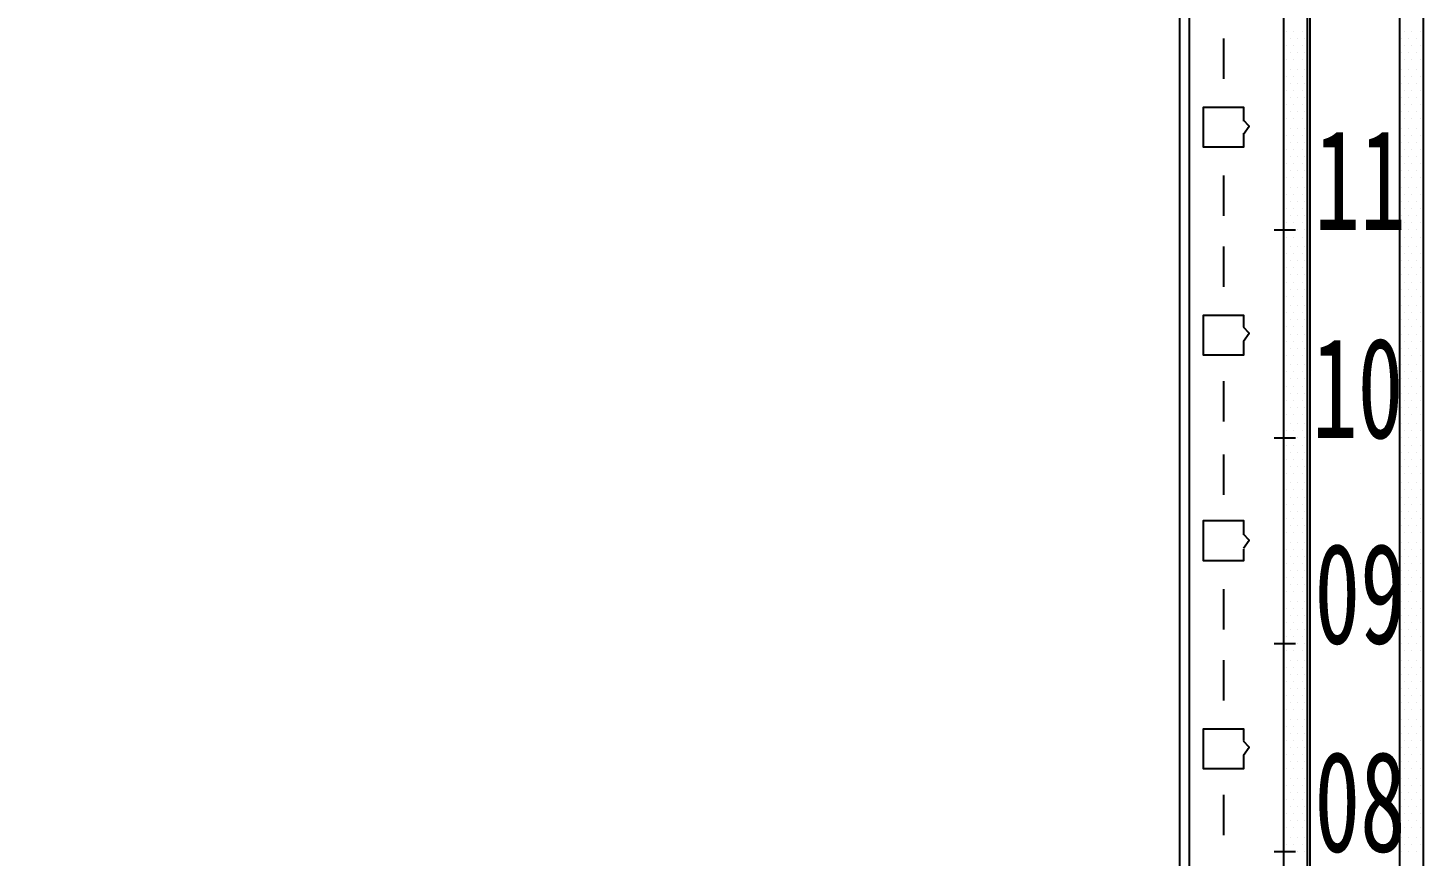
# Model space of a CAD drawing. Header units: metres. Extents: x 17 to 1264, y 17 to 859.
# Drawn here: x 409.5 to 494.5, y 232.9 to 283.3 of the extents above; entities that cross this region are included whole.
import ezdxf

# ---------------------------------------------------------------- set-up
doc = ezdxf.new("R2010")
doc.units = ezdxf.units.M
for name, color, linetype in [('LINES', 7, 'Continuous'), ('POLYLINES', 4, 'Continuous'), ('RECTS', 7, 'Continuous'), ('TEXTS', 3, 'Continuous')]:
    doc.layers.add(name, color=color, linetype=linetype)

msp = doc.modelspace()

# ---------------------------------------------------------------- linework, layer by layer
at = {"layer": 'LINES'}
for p, q in [((479.66, 144.86), (479.66, 740.16)), ((482.32, 282.67), (482.32, 280.22)), ((486.14, 283.1), (486.14, 283.1)), ((486.43, 282.67), (486.43, 282.67)), ((486.57, 283.1), (486.57, 283.1)), ((486.86, 282.67), (486.86, 282.67)), ((487.15, 283.1), (487.15, 283.1)), ((487.29, 282.67), (487.29, 282.67)), ((493.19, 282.67), (493.19, 282.67)), ((493.34, 283.1), (493.34, 283.1)), ((493.63, 282.67), (493.63, 282.67)), ((493.77, 283.1), (493.77, 283.1)), ((494.06, 282.67), (494.06, 282.67)), ((494.35, 283.1), (494.35, 283.1)), ((486.14, 282.24), (486.14, 282.24)), ((486.43, 281.81), (486.43, 281.81)), ((486.57, 282.24), (486.57, 282.24)), ((486.86, 281.81), (486.86, 281.81)), ((487.15, 282.24), (487.15, 282.24)), ((487.29, 281.81), (487.29, 281.81)), ((493.19, 281.81), (493.19, 281.81)), ((493.34, 282.24), (493.34, 282.24)), ((493.63, 281.81), (493.63, 281.81)), ((493.77, 282.24), (493.77, 282.24)), ((494.06, 281.81), (494.06, 281.81)), ((494.35, 282.24), (494.35, 282.24)), ((486.14, 281.38), (486.14, 281.38)), ((486.43, 280.8), (486.43, 280.8)), ((486.57, 281.38), (486.57, 281.38)), ((486.86, 280.8), (486.86, 280.8)), ((487.15, 281.38), (487.15, 281.38)), ((487.29, 280.8), (487.29, 280.8)), ((493.19, 280.8), (493.19, 280.8)), ((493.34, 281.38), (493.34, 281.38)), ((493.63, 280.8), (493.63, 280.8)), ((493.77, 281.38), (493.77, 281.38)), ((494.06, 280.8), (494.06, 280.8)), ((494.35, 281.38), (494.35, 281.38)), ((486.14, 280.37), (486.14, 280.37)), ((486.43, 279.94), (486.43, 279.94)), ((486.57, 280.37), (486.57, 280.37)), ((486.86, 279.94), (486.86, 279.94)), ((487.15, 280.37), (487.15, 280.37)), ((487.29, 279.94), (487.29, 279.94)), ((493.19, 279.94), (493.19, 279.94)), ((493.34, 280.37), (493.34, 280.37)), ((493.63, 279.94), (493.63, 279.94)), ((493.77, 280.37), (493.77, 280.37)), ((494.06, 279.94), (494.06, 279.94)), ((494.35, 280.37), (494.35, 280.37)), ((486.14, 279.5), (486.14, 279.5)), ((486.43, 279.07), (486.43, 279.07)), ((486.57, 279.5), (486.57, 279.5)), ((486.86, 279.07), (486.86, 279.07)), ((487.15, 279.5), (487.15, 279.5)), ((487.29, 279.07), (487.29, 279.07)), ((493.19, 279.07), (493.19, 279.07)), ((493.34, 279.5), (493.34, 279.5)), ((493.63, 279.07), (493.63, 279.07)), ((493.77, 279.5), (493.77, 279.5)), ((494.06, 279.07), (494.06, 279.07)), ((494.35, 279.5), (494.35, 279.5)), ((486.14, 278.64), (486.14, 278.64)), ((486.43, 278.21), (486.43, 278.21)), ((486.57, 278.64), (486.57, 278.64)), ((486.86, 278.21), (486.86, 278.21)), ((487.15, 278.64), (487.15, 278.64)), ((487.29, 278.21), (487.29, 278.21)), ((493.19, 278.21), (493.19, 278.21)), ((493.34, 278.64), (493.34, 278.64)), ((493.63, 278.21), (493.63, 278.21)), ((493.77, 278.64), (493.77, 278.64)), ((494.06, 278.21), (494.06, 278.21)), ((494.35, 278.64), (494.35, 278.64)), ((486.14, 277.78), (486.14, 277.78)), ((486.43, 277.2), (486.43, 277.2)), ((486.57, 277.78), (486.57, 277.78)), ((486.86, 277.2), (486.86, 277.2)), ((487.15, 277.78), (487.15, 277.78)), ((487.29, 277.2), (487.29, 277.2)), ((493.19, 277.2), (493.19, 277.2)), ((493.34, 277.78), (493.34, 277.78)), ((493.63, 277.2), (493.63, 277.2)), ((493.77, 277.78), (493.77, 277.78)), ((494.06, 277.2), (494.06, 277.2)), ((494.35, 277.78), (494.35, 277.78)), ((486.14, 276.77), (486.14, 276.77)), ((486.57, 276.77), (486.57, 276.77)), ((487.15, 276.77), (487.15, 276.77)), ((493.34, 276.77), (493.34, 276.77)), ((493.77, 276.77), (493.77, 276.77)), ((494.35, 276.77), (494.35, 276.77)), ((486.14, 275.9), (486.14, 275.9)), ((486.43, 276.34), (486.43, 276.34)), ((486.57, 275.9), (486.57, 275.9)), ((486.86, 276.34), (486.86, 276.34)), ((487.15, 275.9), (487.15, 275.9)), ((487.29, 276.34), (487.29, 276.34)), ((493.19, 276.34), (493.19, 276.34)), ((493.34, 275.9), (493.34, 275.9)), ((493.63, 276.34), (493.63, 276.34)), ((493.77, 275.9), (493.77, 275.9)), ((494.06, 276.34), (494.06, 276.34)), ((494.35, 275.9), (494.35, 275.9)), ((486.14, 275.04), (486.14, 275.04)), ((486.43, 275.47), (486.43, 275.47)), ((486.57, 275.04), (486.57, 275.04)), ((486.86, 275.47), (486.86, 275.47)), ((487.15, 275.04), (487.15, 275.04)), ((487.29, 275.47), (487.29, 275.47)), ((493.19, 275.47), (493.19, 275.47)), ((493.34, 275.04), (493.34, 275.04)), ((493.63, 275.47), (493.63, 275.47)), ((493.77, 275.04), (493.77, 275.04)), ((494.06, 275.47), (494.06, 275.47)), ((494.35, 275.04), (494.35, 275.04)), ((482.32, 274.32), (482.32, 271.87)), ((486.14, 274.18), (486.14, 274.18)), ((486.43, 274.61), (486.43, 274.61)), ((486.57, 274.18), (486.57, 274.18)), ((486.86, 274.61), (486.86, 274.61)), ((487.15, 274.18), (487.15, 274.18)), ((487.29, 274.61), (487.29, 274.61)), ((493.19, 274.61), (493.19, 274.61)), ((493.34, 274.18), (493.34, 274.18)), ((493.63, 274.61), (493.63, 274.61)), ((493.77, 274.18), (493.77, 274.18)), ((494.06, 274.61), (494.06, 274.61)), ((494.35, 274.18), (494.35, 274.18)), ((486.14, 273.17), (486.14, 273.17)), ((486.43, 273.6), (486.43, 273.6)), ((486.57, 273.17), (486.57, 273.17)), ((486.86, 273.6), (486.86, 273.6)), ((487.15, 273.17), (487.15, 273.17)), ((487.29, 273.6), (487.29, 273.6)), ((493.19, 273.6), (493.19, 273.6)), ((493.34, 273.17), (493.34, 273.17)), ((493.63, 273.6), (493.63, 273.6)), ((493.77, 273.17), (493.77, 273.17)), ((494.06, 273.6), (494.06, 273.6)), ((494.35, 273.17), (494.35, 273.17)), ((486.14, 272.3), (486.14, 272.3)), ((486.43, 272.74), (486.43, 272.74)), ((486.57, 272.3), (486.57, 272.3)), ((486.86, 272.74), (486.86, 272.74)), ((487.15, 272.3), (487.15, 272.3)), ((487.29, 272.74), (487.29, 272.74)), ((493.19, 272.74), (493.19, 272.74)), ((493.34, 272.3), (493.34, 272.3)), ((493.63, 272.74), (493.63, 272.74)), ((493.77, 272.3), (493.77, 272.3)), ((494.06, 272.74), (494.06, 272.74)), ((494.35, 272.3), (494.35, 272.3)), ((486.14, 271.44), (486.14, 271.44)), ((486.43, 271.87), (486.43, 271.87)), ((486.57, 271.44), (486.57, 271.44)), ((486.86, 271.87), (486.86, 271.87)), ((487.15, 271.44), (487.15, 271.44)), ((487.29, 271.87), (487.29, 271.87)), ((493.19, 271.87), (493.19, 271.87)), ((493.34, 271.44), (493.34, 271.44)), ((493.63, 271.87), (493.63, 271.87)), ((493.77, 271.44), (493.77, 271.44)), ((494.06, 271.87), (494.06, 271.87)), ((494.35, 271.44), (494.35, 271.44)), ((485.42, 271.01), (486.71, 271.01)), ((486.14, 270.58), (486.14, 270.58)), ((486.43, 271.01), (486.43, 271.01)), ((486.57, 270.58), (486.57, 270.58)), ((486.86, 271.01), (486.86, 271.01)), ((487.15, 270.58), (487.15, 270.58)), ((487.29, 271.01), (487.29, 271.01)), ((493.19, 271.01), (493.19, 271.01)), ((493.34, 270.58), (493.34, 270.58)), ((493.63, 271.01), (493.63, 271.01)), ((493.77, 270.58), (493.77, 270.58)), ((494.06, 271.01), (494.06, 271.01)), ((494.35, 270.58), (494.35, 270.58)), ((482.32, 270), (482.32, 267.55)), ((486.14, 269.57), (486.14, 269.57)), ((486.43, 270), (486.43, 270)), ((486.57, 269.57), (486.57, 269.57)), ((486.86, 270), (486.86, 270)), ((487.15, 269.57), (487.15, 269.57)), ((487.29, 270), (487.29, 270)), ((493.19, 270), (493.19, 270)), ((493.34, 269.57), (493.34, 269.57)), ((493.63, 270), (493.63, 270)), ((493.77, 269.57), (493.77, 269.57)), ((494.06, 270), (494.06, 270)), ((494.35, 269.57), (494.35, 269.57)), ((486.14, 268.7), (486.14, 268.7)), ((486.43, 269.14), (486.43, 269.14)), ((486.57, 268.7), (486.57, 268.7)), ((486.86, 269.14), (486.86, 269.14)), ((487.15, 268.7), (487.15, 268.7)), ((487.29, 269.14), (487.29, 269.14)), ((493.19, 269.14), (493.19, 269.14)), ((493.34, 268.7), (493.34, 268.7)), ((493.63, 269.14), (493.63, 269.14)), ((493.77, 268.7), (493.77, 268.7)), ((494.06, 269.14), (494.06, 269.14)), ((494.35, 268.7), (494.35, 268.7)), ((486.43, 268.27), (486.43, 268.27)), ((486.86, 268.27), (486.86, 268.27)), ((487.29, 268.27), (487.29, 268.27)), ((493.19, 268.27), (493.19, 268.27)), ((493.63, 268.27), (493.63, 268.27)), ((494.06, 268.27), (494.06, 268.27)), ((486.14, 267.84), (486.14, 267.84)), ((486.43, 267.41), (486.43, 267.41)), ((486.57, 267.84), (486.57, 267.84)), ((486.86, 267.41), (486.86, 267.41)), ((487.15, 267.84), (487.15, 267.84)), ((487.29, 267.41), (487.29, 267.41)), ((493.19, 267.41), (493.19, 267.41)), ((493.34, 267.84), (493.34, 267.84)), ((493.63, 267.41), (493.63, 267.41)), ((493.77, 267.84), (493.77, 267.84)), ((494.06, 267.41), (494.06, 267.41)), ((494.35, 267.84), (494.35, 267.84)), ((486.14, 266.98), (486.14, 266.98)), ((486.43, 266.4), (486.43, 266.4)), ((486.57, 266.98), (486.57, 266.98)), ((486.86, 266.4), (486.86, 266.4)), ((487.15, 266.98), (487.15, 266.98)), ((487.29, 266.4), (487.29, 266.4)), ((493.19, 266.4), (493.19, 266.4)), ((493.34, 266.98), (493.34, 266.98)), ((493.63, 266.4), (493.63, 266.4)), ((493.77, 266.98), (493.77, 266.98)), ((494.06, 266.4), (494.06, 266.4)), ((494.35, 266.98), (494.35, 266.98)), ((486.14, 265.97), (486.14, 265.97)), ((486.43, 265.54), (486.43, 265.54)), ((486.57, 265.97), (486.57, 265.97)), ((486.86, 265.54), (486.86, 265.54)), ((487.15, 265.97), (487.15, 265.97)), ((487.29, 265.54), (487.29, 265.54)), ((493.19, 265.54), (493.19, 265.54)), ((493.34, 265.97), (493.34, 265.97)), ((493.63, 265.54), (493.63, 265.54)), ((493.77, 265.97), (493.77, 265.97)), ((494.06, 265.54), (494.06, 265.54)), ((494.35, 265.97), (494.35, 265.97)), ((486.14, 265.1), (486.14, 265.1)), ((486.43, 264.67), (486.43, 264.67)), ((486.57, 265.1), (486.57, 265.1)), ((486.86, 264.67), (486.86, 264.67)), ((487.15, 265.1), (487.15, 265.1)), ((487.29, 264.67), (487.29, 264.67)), ((493.19, 264.67), (493.19, 264.67)), ((493.34, 265.1), (493.34, 265.1)), ((493.63, 264.67), (493.63, 264.67)), ((493.77, 265.1), (493.77, 265.1)), ((494.06, 264.67), (494.06, 264.67)), ((494.35, 265.1), (494.35, 265.1)), ((486.14, 264.24), (486.14, 264.24)), ((486.43, 263.81), (486.43, 263.81)), ((486.57, 264.24), (486.57, 264.24)), ((486.86, 263.81), (486.86, 263.81)), ((487.15, 264.24), (487.15, 264.24)), ((487.29, 263.81), (487.29, 263.81)), ((493.19, 263.81), (493.19, 263.81)), ((493.34, 264.24), (493.34, 264.24)), ((493.63, 263.81), (493.63, 263.81)), ((493.77, 264.24), (493.77, 264.24)), ((494.06, 263.81), (494.06, 263.81)), ((494.35, 264.24), (494.35, 264.24)), ((486.14, 263.38), (486.14, 263.38)), ((486.43, 262.8), (486.43, 262.8)), ((486.57, 263.38), (486.57, 263.38)), ((486.86, 262.8), (486.86, 262.8)), ((487.15, 263.38), (487.15, 263.38)), ((487.29, 262.8), (487.29, 262.8)), ((493.19, 262.8), (493.19, 262.8)), ((493.34, 263.38), (493.34, 263.38)), ((493.63, 262.8), (493.63, 262.8)), ((493.77, 263.38), (493.77, 263.38)), ((494.06, 262.8), (494.06, 262.8)), ((494.35, 263.38), (494.35, 263.38)), ((486.14, 262.37), (486.14, 262.37)), ((486.43, 261.94), (486.43, 261.94)), ((486.57, 262.37), (486.57, 262.37)), ((486.86, 261.94), (486.86, 261.94)), ((487.15, 262.37), (487.15, 262.37)), ((487.29, 261.94), (487.29, 261.94)), ((493.19, 261.94), (493.19, 261.94)), ((493.34, 262.37), (493.34, 262.37)), ((493.63, 261.94), (493.63, 261.94)), ((493.77, 262.37), (493.77, 262.37)), ((494.06, 261.94), (494.06, 261.94)), ((494.35, 262.37), (494.35, 262.37)), ((482.32, 261.79), (482.32, 259.34)), ((486.14, 261.5), (486.14, 261.5)), ((486.43, 261.07), (486.43, 261.07)), ((486.57, 261.5), (486.57, 261.5)), ((486.86, 261.07), (486.86, 261.07)), ((487.15, 261.5), (487.15, 261.5)), ((487.29, 261.07), (487.29, 261.07)), ((493.19, 261.07), (493.19, 261.07)), ((493.34, 261.5), (493.34, 261.5)), ((493.63, 261.07), (493.63, 261.07)), ((493.77, 261.5), (493.77, 261.5)), ((494.06, 261.07), (494.06, 261.07)), ((494.35, 261.5), (494.35, 261.5)), ((486.14, 260.64), (486.14, 260.64)), ((486.43, 260.21), (486.43, 260.21)), ((486.57, 260.64), (486.57, 260.64)), ((486.86, 260.21), (486.86, 260.21)), ((487.15, 260.64), (487.15, 260.64)), ((487.29, 260.21), (487.29, 260.21)), ((493.19, 260.21), (493.19, 260.21)), ((493.34, 260.64), (493.34, 260.64)), ((493.63, 260.21), (493.63, 260.21)), ((493.77, 260.64), (493.77, 260.64)), ((494.06, 260.21), (494.06, 260.21)), ((494.35, 260.64), (494.35, 260.64)), ((486.14, 259.78), (486.14, 259.78)), ((486.57, 259.78), (486.57, 259.78)), ((487.15, 259.78), (487.15, 259.78)), ((493.34, 259.78), (493.34, 259.78)), ((493.77, 259.78), (493.77, 259.78)), ((494.35, 259.78), (494.35, 259.78)), ((486.14, 258.77), (486.14, 258.77)), ((486.43, 259.2), (486.43, 259.2)), ((486.57, 258.77), (486.57, 258.77)), ((486.86, 259.2), (486.86, 259.2)), ((487.15, 258.77), (487.15, 258.77)), ((487.29, 259.2), (487.29, 259.2)), ((493.19, 259.2), (493.19, 259.2)), ((493.34, 258.77), (493.34, 258.77)), ((493.63, 259.2), (493.63, 259.2)), ((493.77, 258.77), (493.77, 258.77)), ((494.06, 259.2), (494.06, 259.2)), ((494.35, 258.77), (494.35, 258.77)), ((485.42, 258.34), (486.71, 258.34)), ((486.14, 257.9), (486.14, 257.9)), ((486.43, 258.34), (486.43, 258.34)), ((486.57, 257.9), (486.57, 257.9)), ((486.86, 258.34), (486.86, 258.34)), ((487.15, 257.9), (487.15, 257.9)), ((487.29, 258.34), (487.29, 258.34)), ((493.19, 258.34), (493.19, 258.34)), ((493.34, 257.9), (493.34, 257.9)), ((493.63, 258.34), (493.63, 258.34)), ((493.77, 257.9), (493.77, 257.9)), ((494.06, 258.34), (494.06, 258.34)), ((494.35, 257.9), (494.35, 257.9)), ((482.32, 257.33), (482.32, 254.88)), ((486.14, 257.04), (486.14, 257.04)), ((486.43, 257.47), (486.43, 257.47)), ((486.57, 257.04), (486.57, 257.04)), ((486.86, 257.47), (486.86, 257.47)), ((487.15, 257.04), (487.15, 257.04)), ((487.29, 257.47), (487.29, 257.47)), ((493.19, 257.47), (493.19, 257.47)), ((493.34, 257.04), (493.34, 257.04)), ((493.63, 257.47), (493.63, 257.47)), ((493.77, 257.04), (493.77, 257.04)), ((494.06, 257.47), (494.06, 257.47)), ((494.35, 257.04), (494.35, 257.04)), ((486.14, 256.18), (486.14, 256.18)), ((486.43, 256.61), (486.43, 256.61)), ((486.57, 256.18), (486.57, 256.18)), ((486.86, 256.61), (486.86, 256.61)), ((487.15, 256.18), (487.15, 256.18)), ((487.29, 256.61), (487.29, 256.61)), ((493.19, 256.61), (493.19, 256.61)), ((493.34, 256.18), (493.34, 256.18)), ((493.63, 256.61), (493.63, 256.61)), ((493.77, 256.18), (493.77, 256.18)), ((494.06, 256.61), (494.06, 256.61)), ((494.35, 256.18), (494.35, 256.18)), ((486.14, 255.17), (486.14, 255.17)), ((486.43, 255.6), (486.43, 255.6)), ((486.57, 255.17), (486.57, 255.17)), ((486.86, 255.6), (486.86, 255.6)), ((487.15, 255.17), (487.15, 255.17)), ((487.29, 255.6), (487.29, 255.6)), ((493.19, 255.6), (493.19, 255.6)), ((493.34, 255.17), (493.34, 255.17)), ((493.63, 255.6), (493.63, 255.6)), ((493.77, 255.17), (493.77, 255.17)), ((494.06, 255.6), (494.06, 255.6)), ((494.35, 255.17), (494.35, 255.17)), ((486.14, 254.3), (486.14, 254.3)), ((486.43, 254.74), (486.43, 254.74)), ((486.57, 254.3), (486.57, 254.3)), ((486.86, 254.74), (486.86, 254.74)), ((487.15, 254.3), (487.15, 254.3)), ((487.29, 254.74), (487.29, 254.74)), ((493.19, 254.74), (493.19, 254.74)), ((493.34, 254.3), (493.34, 254.3)), ((493.63, 254.74), (493.63, 254.74)), ((493.77, 254.3), (493.77, 254.3)), ((494.06, 254.74), (494.06, 254.74)), ((494.35, 254.3), (494.35, 254.3)), ((486.14, 253.44), (486.14, 253.44)), ((486.43, 253.87), (486.43, 253.87)), ((486.57, 253.44), (486.57, 253.44)), ((486.86, 253.87), (486.86, 253.87)), ((487.15, 253.44), (487.15, 253.44)), ((487.29, 253.87), (487.29, 253.87)), ((493.19, 253.87), (493.19, 253.87)), ((493.34, 253.44), (493.34, 253.44)), ((493.63, 253.87), (493.63, 253.87)), ((493.77, 253.44), (493.77, 253.44)), ((494.06, 253.87), (494.06, 253.87)), ((494.35, 253.44), (494.35, 253.44)), ((486.14, 252.58), (486.14, 252.58)), ((486.43, 253.01), (486.43, 253.01)), ((486.57, 252.58), (486.57, 252.58)), ((486.86, 253.01), (486.86, 253.01)), ((487.15, 252.58), (487.15, 252.58)), ((487.29, 253.01), (487.29, 253.01)), ((493.19, 253.01), (493.19, 253.01)), ((493.34, 252.58), (493.34, 252.58)), ((493.63, 253.01), (493.63, 253.01)), ((493.77, 252.58), (493.77, 252.58)), ((494.06, 253.01), (494.06, 253.01)), ((494.35, 252.58), (494.35, 252.58)), ((486.43, 252), (486.43, 252)), ((486.86, 252), (486.86, 252)), ((487.29, 252), (487.29, 252)), ((493.19, 252), (493.19, 252)), ((493.63, 252), (493.63, 252)), ((494.06, 252), (494.06, 252)), ((486.14, 251.57), (486.14, 251.57)), ((486.43, 251.14), (486.43, 251.14)), ((486.57, 251.57), (486.57, 251.57)), ((486.86, 251.14), (486.86, 251.14)), ((487.15, 251.57), (487.15, 251.57)), ((487.29, 251.14), (487.29, 251.14)), ((493.19, 251.14), (493.19, 251.14)), ((493.34, 251.57), (493.34, 251.57)), ((493.63, 251.14), (493.63, 251.14)), ((493.77, 251.57), (493.77, 251.57)), ((494.06, 251.14), (494.06, 251.14)), ((494.35, 251.57), (494.35, 251.57)), ((486.14, 250.7), (486.14, 250.7)), ((486.43, 250.27), (486.43, 250.27)), ((486.57, 250.7), (486.57, 250.7)), ((486.86, 250.27), (486.86, 250.27)), ((487.15, 250.7), (487.15, 250.7)), ((487.29, 250.27), (487.29, 250.27)), ((493.19, 250.27), (493.19, 250.27)), ((493.34, 250.7), (493.34, 250.7)), ((493.63, 250.27), (493.63, 250.27)), ((493.77, 250.7), (493.77, 250.7)), ((494.06, 250.27), (494.06, 250.27)), ((494.35, 250.7), (494.35, 250.7)), ((486.14, 249.84), (486.14, 249.84)), ((486.43, 249.41), (486.43, 249.41)), ((486.57, 249.84), (486.57, 249.84)), ((486.86, 249.41), (486.86, 249.41)), ((487.15, 249.84), (487.15, 249.84)), ((487.29, 249.41), (487.29, 249.41)), ((493.19, 249.41), (493.19, 249.41)), ((493.34, 249.84), (493.34, 249.84)), ((493.63, 249.41), (493.63, 249.41)), ((493.77, 249.84), (493.77, 249.84)), ((494.06, 249.41), (494.06, 249.41)), ((494.35, 249.84), (494.35, 249.84)), ((482.32, 249.12), (482.32, 246.67)), ((486.14, 248.98), (486.14, 248.98)), ((486.43, 248.4), (486.43, 248.4)), ((486.57, 248.98), (486.57, 248.98)), ((486.86, 248.4), (486.86, 248.4)), ((487.15, 248.98), (487.15, 248.98)), ((487.29, 248.4), (487.29, 248.4)), ((493.19, 248.4), (493.19, 248.4)), ((493.34, 248.98), (493.34, 248.98)), ((493.63, 248.4), (493.63, 248.4)), ((493.77, 248.98), (493.77, 248.98)), ((494.06, 248.4), (494.06, 248.4)), ((494.35, 248.98), (494.35, 248.98)), ((486.14, 247.97), (486.14, 247.97)), ((486.43, 247.54), (486.43, 247.54)), ((486.57, 247.97), (486.57, 247.97)), ((486.86, 247.54), (486.86, 247.54)), ((487.15, 247.97), (487.15, 247.97)), ((487.29, 247.54), (487.29, 247.54)), ((493.19, 247.54), (493.19, 247.54)), ((493.34, 247.97), (493.34, 247.97)), ((493.63, 247.54), (493.63, 247.54)), ((493.77, 247.97), (493.77, 247.97)), ((494.06, 247.54), (494.06, 247.54)), ((494.35, 247.97), (494.35, 247.97)), ((486.14, 247.1), (486.14, 247.1)), ((486.43, 246.67), (486.43, 246.67)), ((486.57, 247.1), (486.57, 247.1)), ((486.86, 246.67), (486.86, 246.67)), ((487.15, 247.1), (487.15, 247.1)), ((487.29, 246.67), (487.29, 246.67)), ((493.19, 246.67), (493.19, 246.67)), ((493.34, 247.1), (493.34, 247.1)), ((493.63, 246.67), (493.63, 246.67)), ((493.77, 247.1), (493.77, 247.1)), ((494.06, 246.67), (494.06, 246.67)), ((494.35, 247.1), (494.35, 247.1)), ((485.42, 245.81), (486.71, 245.81)), ((486.14, 246.24), (486.14, 246.24)), ((486.43, 245.81), (486.43, 245.81)), ((486.57, 246.24), (486.57, 246.24)), ((486.86, 245.81), (486.86, 245.81)), ((487.15, 246.24), (487.15, 246.24)), ((487.29, 245.81), (487.29, 245.81)), ((493.19, 245.81), (493.19, 245.81)), ((493.34, 246.24), (493.34, 246.24)), ((493.63, 245.81), (493.63, 245.81)), ((493.77, 246.24), (493.77, 246.24)), ((494.06, 245.81), (494.06, 245.81)), ((494.35, 246.24), (494.35, 246.24)), ((486.14, 245.38), (486.14, 245.38)), ((486.57, 245.38), (486.57, 245.38)), ((487.15, 245.38), (487.15, 245.38)), ((493.34, 245.38), (493.34, 245.38)), ((493.77, 245.38), (493.77, 245.38)), ((494.35, 245.38), (494.35, 245.38)), ((482.32, 244.8), (482.32, 242.35)), ((486.14, 244.37), (486.14, 244.37)), ((486.43, 244.8), (486.43, 244.8)), ((486.57, 244.37), (486.57, 244.37)), ((486.86, 244.8), (486.86, 244.8)), ((487.15, 244.37), (487.15, 244.37)), ((487.29, 244.8), (487.29, 244.8)), ((493.19, 244.8), (493.19, 244.8)), ((493.34, 244.37), (493.34, 244.37)), ((493.63, 244.8), (493.63, 244.8)), ((493.77, 244.37), (493.77, 244.37)), ((494.06, 244.8), (494.06, 244.8)), ((494.35, 244.37), (494.35, 244.37)), ((486.14, 243.5), (486.14, 243.5)), ((486.43, 243.94), (486.43, 243.94)), ((486.57, 243.5), (486.57, 243.5)), ((486.86, 243.94), (486.86, 243.94)), ((487.15, 243.5), (487.15, 243.5)), ((487.29, 243.94), (487.29, 243.94)), ((493.19, 243.94), (493.19, 243.94)), ((493.34, 243.5), (493.34, 243.5)), ((493.63, 243.94), (493.63, 243.94)), ((493.77, 243.5), (493.77, 243.5)), ((494.06, 243.94), (494.06, 243.94)), ((494.35, 243.5), (494.35, 243.5)), ((486.14, 242.64), (486.14, 242.64)), ((486.43, 243.07), (486.43, 243.07)), ((486.57, 242.64), (486.57, 242.64)), ((486.86, 243.07), (486.86, 243.07)), ((487.15, 242.64), (487.15, 242.64)), ((487.29, 243.07), (487.29, 243.07)), ((493.19, 243.07), (493.19, 243.07)), ((493.34, 242.64), (493.34, 242.64)), ((493.63, 243.07), (493.63, 243.07)), ((493.77, 242.64), (493.77, 242.64)), ((494.06, 243.07), (494.06, 243.07)), ((494.35, 242.64), (494.35, 242.64)), ((486.14, 241.78), (486.14, 241.78)), ((486.43, 242.21), (486.43, 242.21)), ((486.57, 241.78), (486.57, 241.78)), ((486.86, 242.21), (486.86, 242.21)), ((487.15, 241.78), (487.15, 241.78)), ((487.29, 242.21), (487.29, 242.21)), ((493.19, 242.21), (493.19, 242.21)), ((493.34, 241.78), (493.34, 241.78)), ((493.63, 242.21), (493.63, 242.21)), ((493.77, 241.78), (493.77, 241.78)), ((494.06, 242.21), (494.06, 242.21)), ((494.35, 241.78), (494.35, 241.78)), ((486.14, 240.77), (486.14, 240.77)), ((486.43, 241.2), (486.43, 241.2)), ((486.57, 240.77), (486.57, 240.77)), ((486.86, 241.2), (486.86, 241.2)), ((487.15, 240.77), (487.15, 240.77)), ((487.29, 241.2), (487.29, 241.2)), ((493.19, 241.2), (493.19, 241.2)), ((493.34, 240.77), (493.34, 240.77)), ((493.63, 241.2), (493.63, 241.2)), ((493.77, 240.77), (493.77, 240.77)), ((494.06, 241.2), (494.06, 241.2)), ((494.35, 240.77), (494.35, 240.77)), ((486.14, 239.9), (486.14, 239.9)), ((486.43, 240.34), (486.43, 240.34)), ((486.57, 239.9), (486.57, 239.9)), ((486.86, 240.34), (486.86, 240.34)), ((487.15, 239.9), (487.15, 239.9)), ((487.29, 240.34), (487.29, 240.34)), ((493.19, 240.34), (493.19, 240.34)), ((493.34, 239.9), (493.34, 239.9)), ((493.63, 240.34), (493.63, 240.34)), ((493.77, 239.9), (493.77, 239.9)), ((494.06, 240.34), (494.06, 240.34)), ((494.35, 239.9), (494.35, 239.9)), ((486.14, 239.04), (486.14, 239.04)), ((486.43, 239.47), (486.43, 239.47)), ((486.57, 239.04), (486.57, 239.04)), ((486.86, 239.47), (486.86, 239.47)), ((487.15, 239.04), (487.15, 239.04)), ((487.29, 239.47), (487.29, 239.47)), ((493.19, 239.47), (493.19, 239.47)), ((493.34, 239.04), (493.34, 239.04)), ((493.63, 239.47), (493.63, 239.47)), ((493.77, 239.04), (493.77, 239.04)), ((494.06, 239.47), (494.06, 239.47)), ((494.35, 239.04), (494.35, 239.04)), ((486.14, 238.18), (486.14, 238.18)), ((486.43, 238.61), (486.43, 238.61)), ((486.57, 238.18), (486.57, 238.18)), ((486.86, 238.61), (486.86, 238.61)), ((487.15, 238.18), (487.15, 238.18)), ((487.29, 238.61), (487.29, 238.61)), ((493.19, 238.61), (493.19, 238.61)), ((493.34, 238.18), (493.34, 238.18)), ((493.63, 238.61), (493.63, 238.61)), ((493.77, 238.18), (493.77, 238.18)), ((494.06, 238.61), (494.06, 238.61)), ((494.35, 238.18), (494.35, 238.18)), ((486.43, 237.6), (486.43, 237.6)), ((486.86, 237.6), (486.86, 237.6)), ((487.29, 237.6), (487.29, 237.6)), ((493.19, 237.6), (493.19, 237.6)), ((493.63, 237.6), (493.63, 237.6)), ((494.06, 237.6), (494.06, 237.6)), ((482.32, 236.59), (482.32, 234.14)), ((486.14, 237.17), (486.14, 237.17)), ((486.43, 236.74), (486.43, 236.74)), ((486.57, 237.17), (486.57, 237.17)), ((486.86, 236.74), (486.86, 236.74)), ((487.15, 237.17), (487.15, 237.17)), ((487.29, 236.74), (487.29, 236.74)), ((493.19, 236.74), (493.19, 236.74)), ((493.34, 237.17), (493.34, 237.17)), ((493.63, 236.74), (493.63, 236.74)), ((493.77, 237.17), (493.77, 237.17)), ((494.06, 236.74), (494.06, 236.74)), ((494.35, 237.17), (494.35, 237.17)), ((486.14, 236.3), (486.14, 236.3)), ((486.43, 235.87), (486.43, 235.87)), ((486.57, 236.3), (486.57, 236.3)), ((486.86, 235.87), (486.86, 235.87)), ((487.15, 236.3), (487.15, 236.3)), ((487.29, 235.87), (487.29, 235.87)), ((493.19, 235.87), (493.19, 235.87)), ((493.34, 236.3), (493.34, 236.3)), ((493.63, 235.87), (493.63, 235.87)), ((493.77, 236.3), (493.77, 236.3)), ((494.06, 235.87), (494.06, 235.87)), ((494.35, 236.3), (494.35, 236.3)), ((486.14, 235.44), (486.14, 235.44)), ((486.43, 235.01), (486.43, 235.01)), ((486.57, 235.44), (486.57, 235.44)), ((486.86, 235.01), (486.86, 235.01)), ((487.15, 235.44), (487.15, 235.44)), ((487.29, 235.01), (487.29, 235.01)), ((493.19, 235.01), (493.19, 235.01)), ((493.34, 235.44), (493.34, 235.44)), ((493.63, 235.01), (493.63, 235.01)), ((493.77, 235.44), (493.77, 235.44)), ((494.06, 235.01), (494.06, 235.01)), ((494.35, 235.44), (494.35, 235.44)), ((486.14, 234.58), (486.14, 234.58)), ((486.43, 234), (486.43, 234)), ((486.57, 234.58), (486.57, 234.58)), ((486.86, 234), (486.86, 234)), ((487.15, 234.58), (487.15, 234.58)), ((487.29, 234), (487.29, 234)), ((493.19, 234), (493.19, 234)), ((493.34, 234.58), (493.34, 234.58)), ((493.63, 234), (493.63, 234)), ((493.77, 234.58), (493.77, 234.58)), ((494.06, 234), (494.06, 234)), ((494.35, 234.58), (494.35, 234.58)), ((485.42, 233.14), (486.71, 233.14)), ((486.14, 233.57), (486.14, 233.57)), ((486.43, 233.14), (486.43, 233.14)), ((486.57, 233.57), (486.57, 233.57)), ((486.86, 233.14), (486.86, 233.14)), ((487.15, 233.57), (487.15, 233.57)), ((487.29, 233.14), (487.29, 233.14)), ((493.19, 233.14), (493.19, 233.14)), ((493.34, 233.57), (493.34, 233.57)), ((493.63, 233.14), (493.63, 233.14)), ((493.77, 233.57), (493.77, 233.57)), ((494.06, 233.14), (494.06, 233.14)), ((494.35, 233.57), (494.35, 233.57))]:
    msp.add_line(p, q, dxfattribs=at)
at = {"layer": 'POLYLINES'}
for points in [[(487.58, 741.74), (487.58, 598.18), (487.58, 144.86)], [(487.58, 741.74), (487.58, 598.18), (487.58, 144.86)], [(480.23, 722.88), (480.23, 583.92), (480.23, 144.86)], [(483.55, 276.91), (483.55, 276.05), (481.1, 276.05), (481.1, 278.5), (483.55, 278.5), (483.55, 277.63)], [(483.54, 276.85), (483.89, 277.34), (483.54, 277.7)], [(483.55, 264.24), (483.55, 263.38), (481.1, 263.38), (481.1, 265.82), (483.55, 265.82), (483.55, 265.1)], [(483.54, 264.23), (483.89, 264.73), (483.54, 265.08)], [(483.55, 251.57), (483.55, 250.85), (481.1, 250.85), (481.1, 253.3), (483.55, 253.3), (483.55, 252.43)], [(483.54, 251.62), (483.89, 252.12), (483.54, 252.47)], [(483.55, 239.04), (483.55, 238.18), (481.1, 238.18), (481.1, 240.62), (483.55, 240.62), (483.55, 239.9)], [(483.54, 239.01), (483.89, 239.5), (483.54, 239.86)]]:
    msp.add_lwpolyline(points, dxfattribs=at)
at = {"layer": 'RECTS'}
for points in [[(324.43, 756), (494.49, 756), (494.49, 132.34), (324.43, 132.34)], [(325.87, 754.56), (493.05, 754.56), (493.05, 133.78), (325.87, 133.78)], [(331.48, 741.74), (487.43, 741.74), (487.43, 143.42), (331.48, 143.42)], [(332.92, 740.16), (485.99, 740.16), (485.99, 144.86), (332.92, 144.86)]]:
    msp.add_lwpolyline(points, dxfattribs=at)

# ---------------------------------------------------------------- texts
at = {"layer": 'TEXTS', "width": 0.666667}
for s, p in [('11', (487.87, 271.01)), ('10', (487.72, 258.33)), ('09', (487.87, 245.81)), ('08', (487.87, 233.13))]:
    msp.add_text(s, height=6.13, dxfattribs=at).set_placement(p)

doc.saveas('drawing.dxf')
